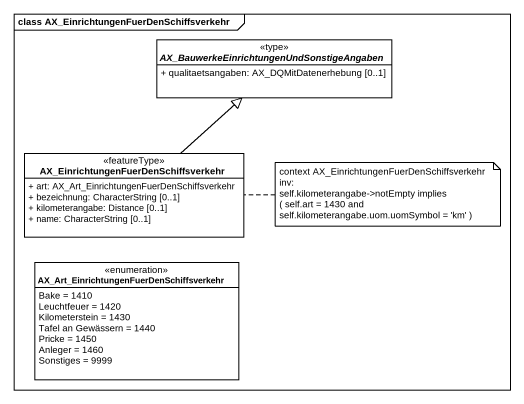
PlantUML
@startuml
mainframe class AX_EinrichtungenFuerDenSchiffsverkehr
hide circle
hide empty members
skinparam classAttributeIconSize 0
abstract class "AX_BauwerkeEinrichtungenUndSonstigeAngaben" as AX_BauwerkeEinrichtungenUndS <<type>> {
  + qualitaetsangaben: AX_DQMitDatenerhebung [0..1]
}
class "AX_EinrichtungenFuerDenSchiffsverkehr" as AX_EinrichtungenFuerDenSchif <<featureType>> {
  + art: AX_Art_EinrichtungenFuerDenSchiffsverkehr
  + bezeichnung: CharacterString [0..1]
  + kilometerangabe: Distance [0..1]
  + name: CharacterString [0..1]
}
enum "AX_Art_EinrichtungenFuerDenSchiffsverkehr" as AX_Art_EinrichtungenFuerDenS {
  Bake = 1410
  Leuchtfeuer = 1420
  Kilometerstein = 1430
  Tafel an Gewässern = 1440
  Pricke = 1450
  Anleger = 1460
  Sonstiges = 9999
}
AX_EinrichtungenFuerDenSchif -up-|> AX_BauwerkeEinrichtungenUndS
note right of AX_EinrichtungenFuerDenSchif
  context AX_EinrichtungenFuerDenSchiffsverkehr inv:
  self.kilometerangabe->notEmpty implies
  ( self.art = 1430 and
  self.kilometerangabe.uom.uomSymbol = 'km' )
end note
@enduml
